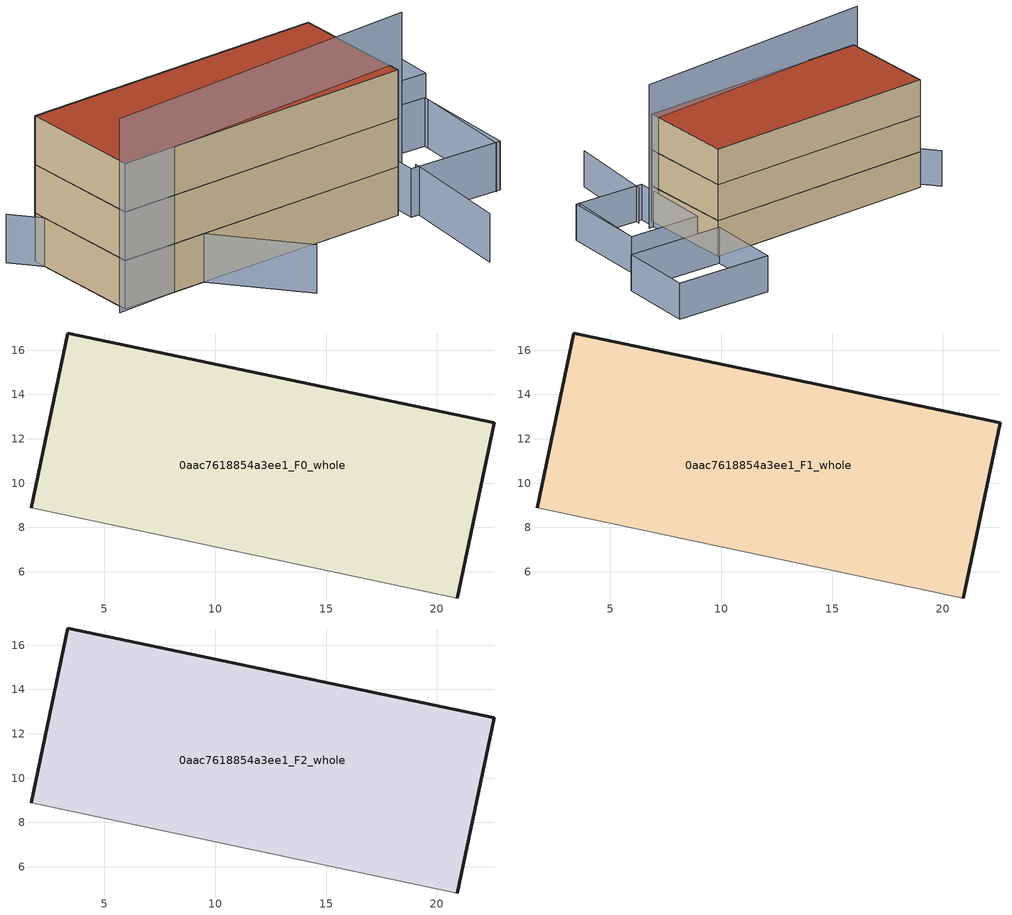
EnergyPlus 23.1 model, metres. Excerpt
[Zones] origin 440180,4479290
0aac7618854a3ee1_F0_whole
 floor ground (EU_floor_Construction): 20.93,4.82 22.6,12.71 3.35,16.78 1.69,8.88 z0
 wall outside (EU_wall_Construction): 1.69,8.88 3.35,16.78 22.6,12.71 20.93,4.82 z0:3
 wall adiabatic (EU_wall_Construction): 20.93,4.82 1.69,8.88 z0:3
0aac7618854a3ee1_F1_whole
 floor to 0aac7618854a3ee1_F0_whole (EU_floor_Construction): 20.93,4.82 22.6,12.71 3.35,16.78 1.69,8.88 z3
 wall outside (EU_wall_Construction): 1.69,8.88 3.35,16.78 22.6,12.71 20.93,4.82 z3:6
 wall adiabatic (EU_wall_Construction): 20.93,4.82 1.69,8.88 z3:6
0aac7618854a3ee1_F2_whole
 floor to 0aac7618854a3ee1_F1_whole (EU_floor_Construction): 20.93,4.82 22.6,12.71 3.35,16.78 1.69,8.88 z6
 wall outside (EU_wall_Construction): 1.69,8.88 3.35,16.78 22.6,12.71 20.93,4.82 z6:9
 wall adiabatic (EU_wall_Construction): 20.93,4.82 1.69,8.88 z6:9
 roof outside (EU_roof_Construction): 22.6,12.71 20.93,4.82 1.69,8.88 3.35,16.78 z9
shading: 1.12,8.8 22,5.45 z0:12; 19.37,-3.04 21.83,4.31 / 2.22,17.92 10.1,1.88 / 26.82,2.56 28.88,9.2 / 28.94,9.44 27.14,2.54 / 27.14,2.54 21.19,4.09 / 21.19,4.09 23,11 / 23,11 28.94,9.44 / 25.06,19.57 33.05,17.49 / 33.05,17.49 31.47,11.43 / 31.47,11.43 23.48,13.52 / 23.48,13.52 25.06,19.57 z0:3
[Building]
EU S2 Campaign: North Axis=0; Terrain=City; Solar Distribution=FullExterior
[Site:Location]
Madrid: Latitude=40.5; Longitude=-3.5; Time Zone=1; Elevation=609
[SizingPeriod:WeatherFileDays]
AnnualSizingPeriod: Begin Month=1; Begin Day of Month=1; End Month=12; End Day of Month=31; Day of Week for Start Day=Monday; Use Weather File Daylight Saving Period=No; Use Weather File Rain and Snow Indicators=No
[MATERIAL]
EU_InternalMass_Material: Roughness=MediumRough; Thickness=0.1; Conductivity=1; Density=1800; Specific Heat=900; Thermal Absorptance=0.9; Solar Absorptance=0.7; Visible Absorptance=0.7
[MATERIAL:NOMASS] Roughness=MediumRough; Thermal Absorptance=0.9; Solar Absorptance=0.7; Visible Absorptance=0.7
Name | Thermal Resistance
EU_wall_NoMass | 0.609216
EU_roof_NoMass | 0.513268
EU_floor_NoMass | 0.568163
[CONSTRUCTION]
EU_wall_Construction: EU_wall_NoMass
EU_roof_Construction: EU_roof_NoMass
EU_floor_Construction: EU_floor_NoMass
EU_InternalMass_Construction: EU_InternalMass_Material
[ZONE] Type=1; Multiplier=1; Ceiling Height=autocalculate; Floor Area=autocalculate; Part of Total Floor Area=Yes
Name | Volume
0aac7618854a3ee1_F0_whole | 476.226
0aac7618854a3ee1_F1_whole; 0aac7618854a3ee1_F2_whole | 476.225
[INTERNALMASS] Construction=EU_InternalMass_Construction; Surface Area=158.742
Name | Zone or ZoneList
0aac7618854a3ee1_F0_whole_EU_InternalMass | 0aac7618854a3ee1_F0_whole
0aac7618854a3ee1_F1_whole_EU_InternalMass | 0aac7618854a3ee1_F1_whole
0aac7618854a3ee1_F2_whole_EU_InternalMass | 0aac7618854a3ee1_F2_whole
[OTHEREQUIPMENT] Fuel Type=Electricity; Design Level Calculation Method=Watts/Area; Power per Zone Floor Area=1; Fraction Latent=0; Fraction Radiant=0; Fraction Lost=0; Carbon Dioxide Generation Rate=0; EndUse Subcategory=EU_Step8_InternalGains
Name | Zone or ZoneList or Space or SpaceList | Schedule
EU_Step8_InternalGain_0aac7618854a3ee1_F0_whole_f000 | 0aac7618854a3ee1_F0_whole | EU_Step8_GainSchedule_0aac7618854a3ee1_F0_whole_f000
EU_Step8_InternalGain_0aac7618854a3ee1_F1_whole_f000 | 0aac7618854a3ee1_F1_whole | EU_Step8_GainSchedule_0aac7618854a3ee1_F1_whole_f000
EU_Step8_InternalGain_0aac7618854a3ee1_F2_whole_f000 | 0aac7618854a3ee1_F2_whole | EU_Step8_GainSchedule_0aac7618854a3ee1_F2_whole_f000
[ZONEVENTILATION:DESIGNFLOWRATE] Schedule=EU_AlwaysOn; Design Flow Rate Calculation Method=AirChanges/Hour; Air Changes per Hour=0.752966; Ventilation Type=Natural; Fan Pressure Rise=0; Fan Total Efficiency=1; Constant Term Coefficient=1; Temperature Term Coefficient=0; Velocity Term Coefficient=0; Velocity Squared Term Coefficient=0; Minimum Indoor Temperature=-100; Maximum Indoor Temperature=100; Delta Temperature=-100; Minimum Outdoor Temperature=-100; Maximum Outdoor Temperature=100; Maximum Wind Speed=40
Name | Zone or ZoneList or Space or SpaceList
EU_ConstantAir_0aac7618854a3ee1_F0_whole | 0aac7618854a3ee1_F0_whole
EU_ConstantAir_0aac7618854a3ee1_F1_whole | 0aac7618854a3ee1_F1_whole
EU_ConstantAir_0aac7618854a3ee1_F2_whole | 0aac7618854a3ee1_F2_whole
[HVACTEMPLATE:THERMOSTAT] Constant Heating Setpoint=20; Constant Cooling Setpoint=50
EU_HeatOnly_0aac7618854a3ee1_F0_whole; EU_HeatOnly_0aac7618854a3ee1_F1_whole; EU_HeatOnly_0aac7618854a3ee1_F2_whole
[HVACTEMPLATE:ZONE:IDEALLOADSAIRSYSTEM] System Availability Schedule=EU_AlwaysOn; Maximum Heating Supply Air Temperature=50; Minimum Cooling Supply Air Temperature=13; Maximum Heating Supply Air Humidity Ratio=0.0156; Minimum Cooling Supply Air Humidity Ratio=0.0077; Heating Limit=NoLimit; Cooling Limit=NoLimit; Heating Availability Schedule=EU_AlwaysOn; Cooling Availability Schedule=EU_CoolingOff; Dehumidification Control Type=ConstantSensibleHeatRatio; Cooling Sensible Heat Ratio=0.7; Dehumidification Setpoint=60; Humidification Control Type=None; Humidification Setpoint=30; Outdoor Air Method=None; Outdoor Air Flow Rate per Person=0.00944; Outdoor Air Flow Rate per Zone Floor Area=0; Outdoor Air Flow Rate per Zone=0; Demand Controlled Ventilation Type=None; Outdoor Air Economizer Type=NoEconomizer; Heat Recovery Type=None; Sensible Heat Recovery Effectiveness=0.7; Latent Heat Recovery Effectiveness=0.65
Name | Template Thermostat
0aac7618854a3ee1_F0_whole | EU_HeatOnly_0aac7618854a3ee1_F0_whole
0aac7618854a3ee1_F1_whole | EU_HeatOnly_0aac7618854a3ee1_F1_whole
0aac7618854a3ee1_F2_whole | EU_HeatOnly_0aac7618854a3ee1_F2_whole
[SIZING:ZONE] Zone Cooling Design Supply Air Temperature Input Method=SupplyAirTemperature; Zone Cooling Design Supply Air Temperature=13; Zone Heating Design Supply Air Temperature Input Method=SupplyAirTemperature; Zone Heating Design Supply Air Temperature=50; Zone Cooling Design Supply Air Humidity Ratio=0.008; Zone Heating Design Supply Air Humidity Ratio=0.008; Cooling Design Air Flow Method=DesignDay; Cooling Design Air Flow Rate=0; Cooling Minimum Air Flow per Zone Floor Area=0.000762; Cooling Minimum Air Flow=0; Cooling Minimum Air Flow Fraction=0.2; Heating Design Air Flow Method=DesignDay; Heating Design Air Flow Rate=0; Heating Maximum Air Flow per Zone Floor Area=0.002032; Heating Maximum Air Flow=0.141576; Heating Maximum Air Flow Fraction=0.3; Account for Dedicated Outdoor Air System=No; Dedicated Outdoor Air System Control Strategy=NeutralSupplyAir; Dedicated Outdoor Air Low Setpoint Temperature for Design=autosize; Dedicated Outdoor Air High Setpoint Temperature for Design=autosize; Zone Load Sizing Method=Sensible Load Only No Latent Load; Zone Latent Cooling Design Supply Air Humidity Ratio Input Method=HumidityRatioDifference; Zone Cooling Design Supply Air Humidity Ratio Difference=0.005; Zone Latent Heating Design Supply Air Humidity Ratio Input Method=HumidityRatioDifference; Zone Humidification Design Supply Air Humidity Ratio Difference=0.005
0aac7618854a3ee1_F0_whole; 0aac7618854a3ee1_F1_whole; 0aac7618854a3ee1_F2_whole
[SCHEDULE:CONSTANT]
Name | Hourly Value
EU_AlwaysOn | 1
EU_CoolingOff | 0
[SCHEDULE:FILE] Column Number=1; Rows to Skip at Top=0; Number of Hours of Data=8760; Column Separator=Comma; Interpolate to Timestep=No; Minutes per Item=60; Adjust Schedule for Daylight Savings=Yes
Name | File
EU_Step8_GainSchedule_0aac7618854a3ee1_F0_whole_f000 | ../../schedules/0aac7618854a3ee1/0aac7618854a3ee1_F0_whole_f000_gain.csv
EU_Step8_GainSchedule_0aac7618854a3ee1_F1_whole_f000 | ../../schedules/0aac7618854a3ee1/0aac7618854a3ee1_F1_whole_f000_gain.csv
EU_Step8_GainSchedule_0aac7618854a3ee1_F2_whole_f000 | ../../schedules/0aac7618854a3ee1/0aac7618854a3ee1_F2_whole_f000_gain.csv
